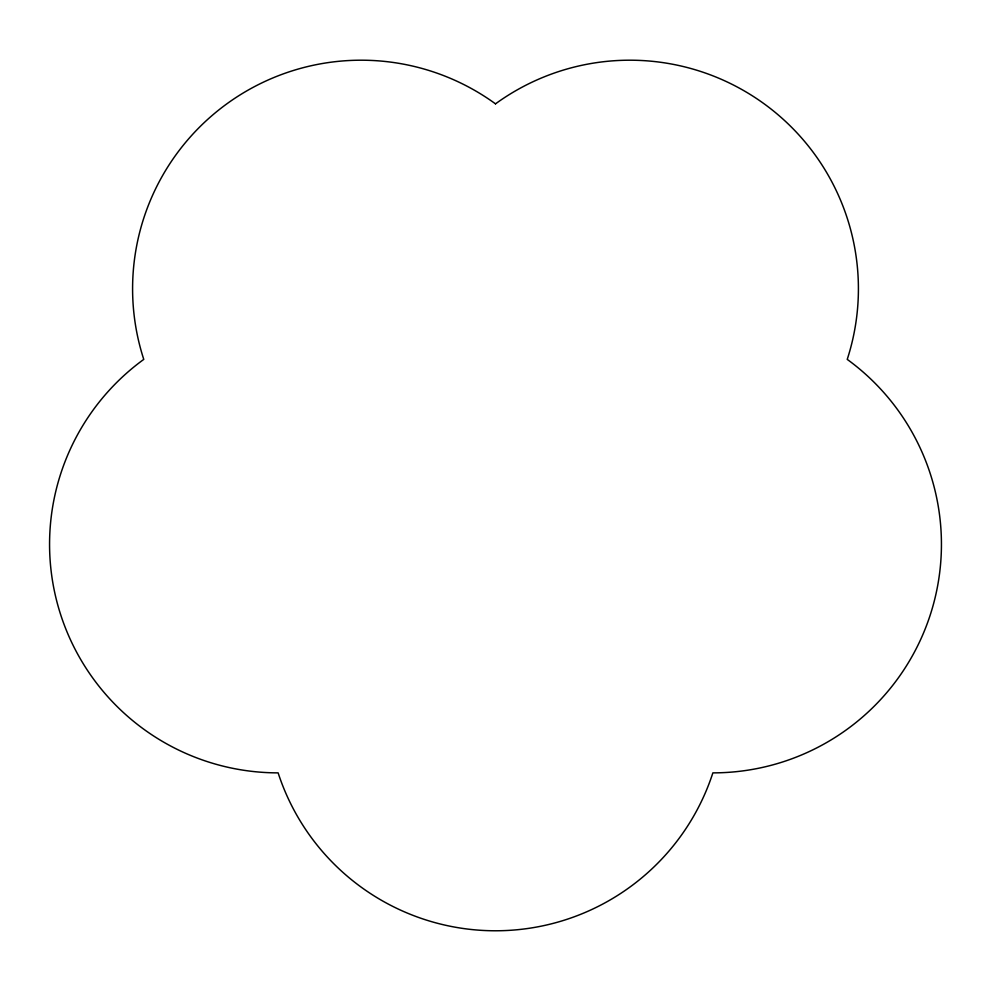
<?xml version="1.0" encoding="UTF-8"?>
<svg xmlns="http://www.w3.org/2000/svg" width="991" height="991" viewBox="0 0 991 991"><rect width="100%" height="100%" fill="white"/><g stroke="black" fill="none" stroke-linecap="round" stroke-linejoin="round"><path stroke-width="1.49" d="M495.5 103.844A228.574 228.574 0 0 0 143.769 359.386A228.574 228.574 0 0 0 278.124 772.869A228.574 228.574 0 0 0 712.876 772.869A228.574 228.574 0 0 0 847.231 359.386A228.574 228.574 0 0 0 495.5 103.844"/></g></svg>
